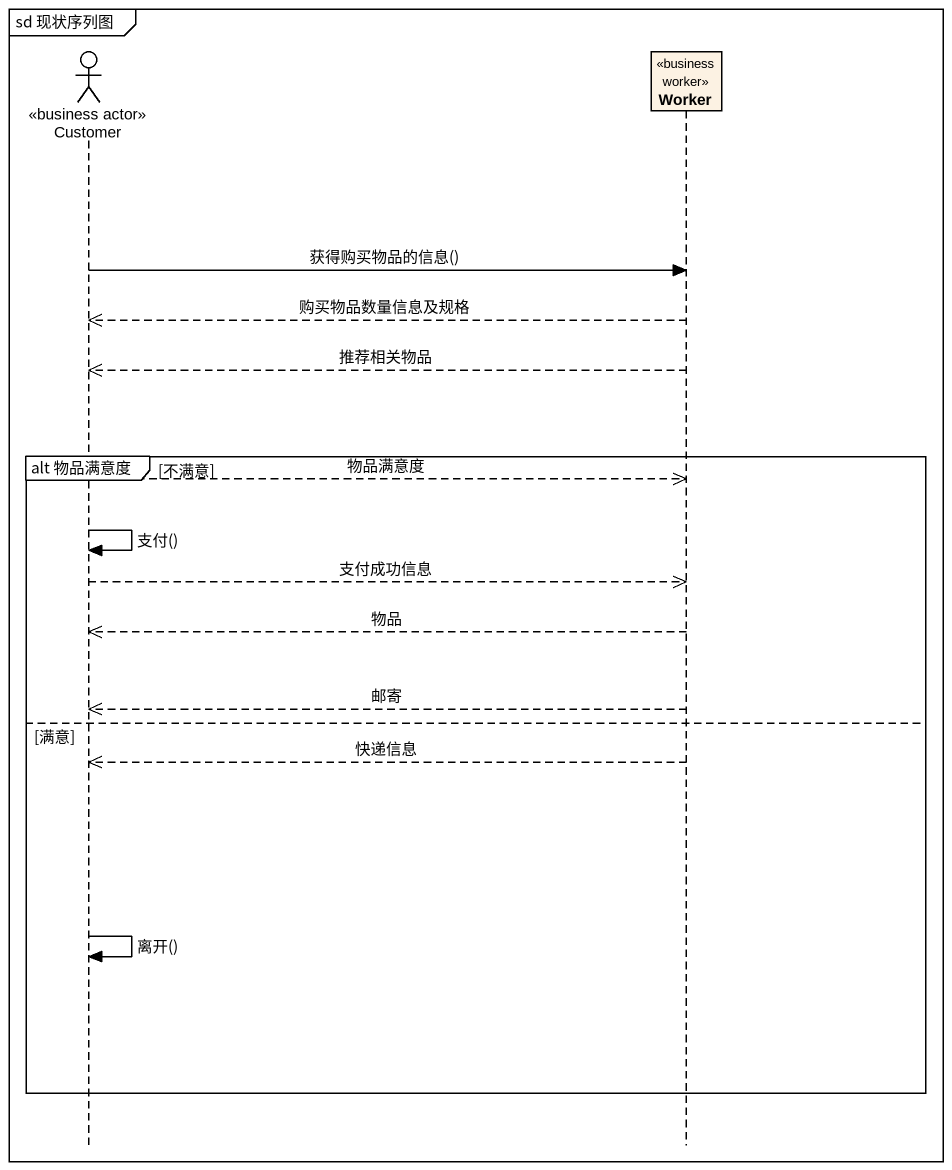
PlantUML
@startuml
mainframe sd 现状序列图
hide footbox
actor Customer <<business actor>>
participant Worker <<business worker>>

Customer -> Worker : 获得购买物品的信息()
Worker -->> Customer : 购买物品数量信息及规格
Worker -->> Customer : 推荐相关物品
group alt 物品满意度 [不满意]
  Customer -->> Worker : 物品满意度
  Customer -> Customer : 支付()
  Customer -->> Worker : 支付成功信息
  Worker -->> Customer : 物品
  Worker -->> Customer : 邮寄
else 满意
  Worker -->> Customer : 快递信息
  Customer -> Customer : 离开()
end
@enduml
